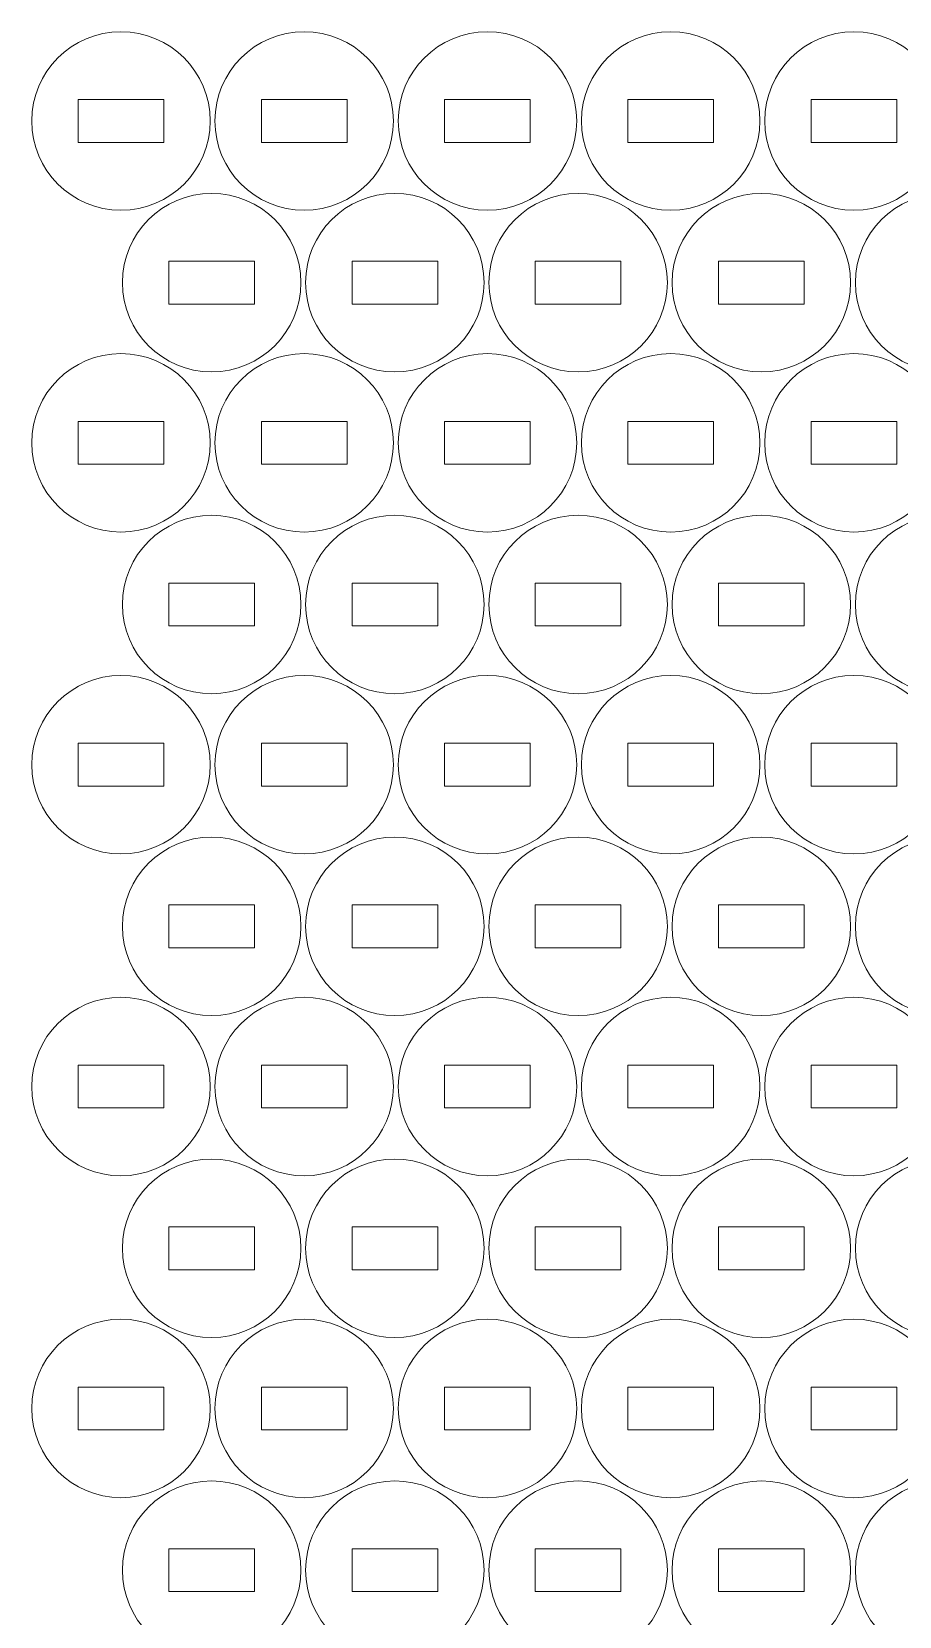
# Model space of a CAD drawing. Header units: millimetres. Extents: x -251 to 251, y -264 to 264.
# Drawn here: x -251.4 to -190.6, y -147.9 to -36.9 of the extents above; entities that cross this region are included whole.
import ezdxf

# ---------------------------------------------------------------- set-up
doc = ezdxf.new("R2010")
doc.units = ezdxf.units.MM
doc.header["$MEASUREMENT"] = 0
doc.layers.add('Camada 1', color=7, linetype='Continuous')

msp = doc.modelspace()

# ---------------------------------------------------------------- linework, layer by layer
at = {"layer": 'Camada 1', "lineweight": 20}
for points in [[(-245.1574, -36.9105), (-241.7057, -36.9105), (-238.9074, -39.7088), (-238.9074, -43.1605), (-238.9074, -43.1605), (-238.9074, -46.6122), (-241.7057, -49.4105), (-245.1574, -49.4105), (-245.1574, -49.4105), (-248.6091, -49.4105), (-251.4074, -46.6122), (-251.4074, -43.1605), (-251.4074, -43.1605), (-251.4074, -39.7088), (-248.6091, -36.9105), (-245.1574, -36.9105)], [(-232.3212, -36.9105), (-228.8695, -36.9105), (-226.0712, -39.7088), (-226.0712, -43.1605), (-226.0712, -43.1605), (-226.0712, -46.6122), (-228.8695, -49.4105), (-232.3212, -49.4105), (-232.3212, -49.4105), (-235.7729, -49.4105), (-238.5712, -46.6122), (-238.5712, -43.1605), (-238.5712, -43.1605), (-238.5712, -39.7088), (-235.7729, -36.9105), (-232.3212, -36.9105)], [(-219.485, -36.9105), (-216.0333, -36.9105), (-213.235, -39.7088), (-213.235, -43.1605), (-213.235, -43.1605), (-213.235, -46.6122), (-216.0333, -49.4105), (-219.485, -49.4105), (-219.485, -49.4105), (-222.9367, -49.4105), (-225.735, -46.6122), (-225.735, -43.1605), (-225.735, -43.1605), (-225.735, -39.7088), (-222.9367, -36.9105), (-219.485, -36.9105)], [(-206.6488, -36.9105), (-203.1971, -36.9105), (-200.3988, -39.7088), (-200.3988, -43.1605), (-200.3988, -43.1605), (-200.3988, -46.6122), (-203.1971, -49.4105), (-206.6488, -49.4105), (-206.6488, -49.4105), (-210.1005, -49.4105), (-212.8988, -46.6122), (-212.8988, -43.1605), (-212.8988, -43.1605), (-212.8988, -39.7088), (-210.1005, -36.9105), (-206.6488, -36.9105)], [(-193.8126, -36.9105), (-190.3609, -36.9105), (-187.5626, -39.7088), (-187.5626, -43.1605), (-187.5626, -43.1605), (-187.5626, -46.6122), (-190.3609, -49.4105), (-193.8126, -49.4105), (-193.8126, -49.4105), (-197.2643, -49.4105), (-200.0626, -46.6122), (-200.0626, -43.1605), (-200.0626, -43.1605), (-200.0626, -39.7088), (-197.2643, -36.9105), (-193.8126, -36.9105)], [(-248.1574, -41.6605), (-248.1574, -41.6605), (-242.1574, -41.6605), (-242.1574, -41.6605), (-242.1574, -41.6605), (-242.1574, -41.6605), (-242.1574, -44.6605), (-242.1574, -44.6605), (-242.1574, -44.6605), (-242.1574, -44.6605), (-248.1574, -44.6605), (-248.1574, -44.6605), (-248.1574, -44.6605), (-248.1574, -44.6605), (-248.1574, -41.6605), (-248.1574, -41.6605)], [(-235.3212, -41.6605), (-235.3212, -41.6605), (-229.3212, -41.6605), (-229.3212, -41.6605), (-229.3212, -41.6605), (-229.3212, -41.6605), (-229.3212, -44.6605), (-229.3212, -44.6605), (-229.3212, -44.6605), (-229.3212, -44.6605), (-235.3212, -44.6605), (-235.3212, -44.6605), (-235.3212, -44.6605), (-235.3212, -44.6605), (-235.3212, -41.6605), (-235.3212, -41.6605)], [(-222.485, -41.6605), (-222.485, -41.6605), (-216.485, -41.6605), (-216.485, -41.6605), (-216.485, -41.6605), (-216.485, -41.6605), (-216.485, -44.6605), (-216.485, -44.6605), (-216.485, -44.6605), (-216.485, -44.6605), (-222.485, -44.6605), (-222.485, -44.6605), (-222.485, -44.6605), (-222.485, -44.6605), (-222.485, -41.6605), (-222.485, -41.6605)], [(-209.6488, -41.6605), (-209.6488, -41.6605), (-203.6488, -41.6605), (-203.6488, -41.6605), (-203.6488, -41.6605), (-203.6488, -41.6605), (-203.6488, -44.6605), (-203.6488, -44.6605), (-203.6488, -44.6605), (-203.6488, -44.6605), (-209.6488, -44.6605), (-209.6488, -44.6605), (-209.6488, -44.6605), (-209.6488, -44.6605), (-209.6488, -41.6605), (-209.6488, -41.6605)], [(-196.8126, -41.6605), (-196.8126, -41.6605), (-190.8126, -41.6605), (-190.8126, -41.6605), (-190.8126, -41.6605), (-190.8126, -41.6605), (-190.8126, -44.6605), (-190.8126, -44.6605), (-190.8126, -44.6605), (-190.8126, -44.6605), (-196.8126, -44.6605), (-196.8126, -44.6605), (-196.8126, -44.6605), (-196.8126, -44.6605), (-196.8126, -41.6605), (-196.8126, -41.6605)], [(-238.8074, -48.2346), (-235.3557, -48.2346), (-232.5574, -51.0329), (-232.5574, -54.4846), (-232.5574, -54.4846), (-232.5574, -57.9363), (-235.3557, -60.7346), (-238.8074, -60.7346), (-238.8074, -60.7346), (-242.2591, -60.7346), (-245.0574, -57.9363), (-245.0574, -54.4846), (-245.0574, -54.4846), (-245.0574, -51.0329), (-242.2591, -48.2346), (-238.8074, -48.2346)], [(-225.9712, -48.2346), (-222.5195, -48.2346), (-219.7212, -51.0329), (-219.7212, -54.4846), (-219.7212, -54.4846), (-219.7212, -57.9363), (-222.5195, -60.7346), (-225.9712, -60.7346), (-225.9712, -60.7346), (-229.4229, -60.7346), (-232.2212, -57.9363), (-232.2212, -54.4846), (-232.2212, -54.4846), (-232.2212, -51.0329), (-229.4229, -48.2346), (-225.9712, -48.2346)], [(-213.135, -48.2346), (-209.6833, -48.2346), (-206.885, -51.0329), (-206.885, -54.4846), (-206.885, -54.4846), (-206.885, -57.9363), (-209.6833, -60.7346), (-213.135, -60.7346), (-213.135, -60.7346), (-216.5867, -60.7346), (-219.385, -57.9363), (-219.385, -54.4846), (-219.385, -54.4846), (-219.385, -51.0329), (-216.5867, -48.2346), (-213.135, -48.2346)], [(-200.2988, -48.2346), (-196.8471, -48.2346), (-194.0488, -51.0329), (-194.0488, -54.4846), (-194.0488, -54.4846), (-194.0488, -57.9363), (-196.8471, -60.7346), (-200.2988, -60.7346), (-200.2988, -60.7346), (-203.7505, -60.7346), (-206.5488, -57.9363), (-206.5488, -54.4846), (-206.5488, -54.4846), (-206.5488, -51.0329), (-203.7505, -48.2346), (-200.2988, -48.2346)], [(-187.4626, -48.2346), (-184.0109, -48.2346), (-181.2126, -51.0329), (-181.2126, -54.4846), (-181.2126, -54.4846), (-181.2126, -57.9363), (-184.0109, -60.7346), (-187.4626, -60.7346), (-187.4626, -60.7346), (-190.9143, -60.7346), (-193.7126, -57.9363), (-193.7126, -54.4846), (-193.7126, -54.4846), (-193.7126, -51.0329), (-190.9143, -48.2346), (-187.4626, -48.2346)], [(-241.8074, -52.9846), (-241.8074, -52.9846), (-235.8074, -52.9846), (-235.8074, -52.9846), (-235.8074, -52.9846), (-235.8074, -52.9846), (-235.8074, -55.9846), (-235.8074, -55.9846), (-235.8074, -55.9846), (-235.8074, -55.9846), (-241.8074, -55.9846), (-241.8074, -55.9846), (-241.8074, -55.9846), (-241.8074, -55.9846), (-241.8074, -52.9846), (-241.8074, -52.9846)], [(-228.9712, -52.9846), (-228.9712, -52.9846), (-222.9712, -52.9846), (-222.9712, -52.9846), (-222.9712, -52.9846), (-222.9712, -52.9846), (-222.9712, -55.9846), (-222.9712, -55.9846), (-222.9712, -55.9846), (-222.9712, -55.9846), (-228.9712, -55.9846), (-228.9712, -55.9846), (-228.9712, -55.9846), (-228.9712, -55.9846), (-228.9712, -52.9846), (-228.9712, -52.9846)], [(-216.135, -52.9846), (-216.135, -52.9846), (-210.135, -52.9846), (-210.135, -52.9846), (-210.135, -52.9846), (-210.135, -52.9846), (-210.135, -55.9846), (-210.135, -55.9846), (-210.135, -55.9846), (-210.135, -55.9846), (-216.135, -55.9846), (-216.135, -55.9846), (-216.135, -55.9846), (-216.135, -55.9846), (-216.135, -52.9846), (-216.135, -52.9846)], [(-203.2988, -52.9846), (-203.2988, -52.9846), (-197.2988, -52.9846), (-197.2988, -52.9846), (-197.2988, -52.9846), (-197.2988, -52.9846), (-197.2988, -55.9846), (-197.2988, -55.9846), (-197.2988, -55.9846), (-197.2988, -55.9846), (-203.2988, -55.9846), (-203.2988, -55.9846), (-203.2988, -55.9846), (-203.2988, -55.9846), (-203.2988, -52.9846), (-203.2988, -52.9846)], [(-245.1574, -59.453), (-241.7057, -59.453), (-238.9074, -62.2513), (-238.9074, -65.703), (-238.9074, -65.703), (-238.9074, -69.1547), (-241.7057, -71.953), (-245.1574, -71.953), (-245.1574, -71.953), (-248.6091, -71.953), (-251.4074, -69.1547), (-251.4074, -65.703), (-251.4074, -65.703), (-251.4074, -62.2513), (-248.6091, -59.453), (-245.1574, -59.453)], [(-232.3212, -59.453), (-228.8695, -59.453), (-226.0712, -62.2513), (-226.0712, -65.703), (-226.0712, -65.703), (-226.0712, -69.1547), (-228.8695, -71.953), (-232.3212, -71.953), (-232.3212, -71.953), (-235.7729, -71.953), (-238.5712, -69.1547), (-238.5712, -65.703), (-238.5712, -65.703), (-238.5712, -62.2513), (-235.7729, -59.453), (-232.3212, -59.453)], [(-219.485, -59.453), (-216.0333, -59.453), (-213.235, -62.2513), (-213.235, -65.703), (-213.235, -65.703), (-213.235, -69.1547), (-216.0333, -71.953), (-219.485, -71.953), (-219.485, -71.953), (-222.9367, -71.953), (-225.735, -69.1547), (-225.735, -65.703), (-225.735, -65.703), (-225.735, -62.2513), (-222.9367, -59.453), (-219.485, -59.453)], [(-206.6488, -59.453), (-203.1971, -59.453), (-200.3988, -62.2513), (-200.3988, -65.703), (-200.3988, -65.703), (-200.3988, -69.1547), (-203.1971, -71.953), (-206.6488, -71.953), (-206.6488, -71.953), (-210.1005, -71.953), (-212.8988, -69.1547), (-212.8988, -65.703), (-212.8988, -65.703), (-212.8988, -62.2513), (-210.1005, -59.453), (-206.6488, -59.453)], [(-193.8126, -59.453), (-190.3609, -59.453), (-187.5626, -62.2513), (-187.5626, -65.703), (-187.5626, -65.703), (-187.5626, -69.1547), (-190.3609, -71.953), (-193.8126, -71.953), (-193.8126, -71.953), (-197.2643, -71.953), (-200.0626, -69.1547), (-200.0626, -65.703), (-200.0626, -65.703), (-200.0626, -62.2513), (-197.2643, -59.453), (-193.8126, -59.453)], [(-248.1574, -64.203), (-248.1574, -64.203), (-242.1574, -64.203), (-242.1574, -64.203), (-242.1574, -64.203), (-242.1574, -64.203), (-242.1574, -67.203), (-242.1574, -67.203), (-242.1574, -67.203), (-242.1574, -67.203), (-248.1574, -67.203), (-248.1574, -67.203), (-248.1574, -67.203), (-248.1574, -67.203), (-248.1574, -64.203), (-248.1574, -64.203)], [(-235.3212, -64.203), (-235.3212, -64.203), (-229.3212, -64.203), (-229.3212, -64.203), (-229.3212, -64.203), (-229.3212, -64.203), (-229.3212, -67.203), (-229.3212, -67.203), (-229.3212, -67.203), (-229.3212, -67.203), (-235.3212, -67.203), (-235.3212, -67.203), (-235.3212, -67.203), (-235.3212, -67.203), (-235.3212, -64.203), (-235.3212, -64.203)], [(-222.485, -64.203), (-222.485, -64.203), (-216.485, -64.203), (-216.485, -64.203), (-216.485, -64.203), (-216.485, -64.203), (-216.485, -67.203), (-216.485, -67.203), (-216.485, -67.203), (-216.485, -67.203), (-222.485, -67.203), (-222.485, -67.203), (-222.485, -67.203), (-222.485, -67.203), (-222.485, -64.203), (-222.485, -64.203)], [(-209.6488, -64.203), (-209.6488, -64.203), (-203.6488, -64.203), (-203.6488, -64.203), (-203.6488, -64.203), (-203.6488, -64.203), (-203.6488, -67.203), (-203.6488, -67.203), (-203.6488, -67.203), (-203.6488, -67.203), (-209.6488, -67.203), (-209.6488, -67.203), (-209.6488, -67.203), (-209.6488, -67.203), (-209.6488, -64.203), (-209.6488, -64.203)], [(-196.8126, -64.203), (-196.8126, -64.203), (-190.8126, -64.203), (-190.8126, -64.203), (-190.8126, -64.203), (-190.8126, -64.203), (-190.8126, -67.203), (-190.8126, -67.203), (-190.8126, -67.203), (-190.8126, -67.203), (-196.8126, -67.203), (-196.8126, -67.203), (-196.8126, -67.203), (-196.8126, -67.203), (-196.8126, -64.203), (-196.8126, -64.203)], [(-238.8074, -70.7771), (-235.3557, -70.7771), (-232.5574, -73.5754), (-232.5574, -77.0271), (-232.5574, -77.0271), (-232.5574, -80.4788), (-235.3557, -83.2771), (-238.8074, -83.2771), (-238.8074, -83.2771), (-242.2591, -83.2771), (-245.0574, -80.4788), (-245.0574, -77.0271), (-245.0574, -77.0271), (-245.0574, -73.5754), (-242.2591, -70.7771), (-238.8074, -70.7771)], [(-225.9712, -70.7771), (-222.5195, -70.7771), (-219.7212, -73.5754), (-219.7212, -77.0271), (-219.7212, -77.0271), (-219.7212, -80.4788), (-222.5195, -83.2771), (-225.9712, -83.2771), (-225.9712, -83.2771), (-229.4229, -83.2771), (-232.2212, -80.4788), (-232.2212, -77.0271), (-232.2212, -77.0271), (-232.2212, -73.5754), (-229.4229, -70.7771), (-225.9712, -70.7771)], [(-213.135, -70.7771), (-209.6833, -70.7771), (-206.885, -73.5754), (-206.885, -77.0271), (-206.885, -77.0271), (-206.885, -80.4788), (-209.6833, -83.2771), (-213.135, -83.2771), (-213.135, -83.2771), (-216.5867, -83.2771), (-219.385, -80.4788), (-219.385, -77.0271), (-219.385, -77.0271), (-219.385, -73.5754), (-216.5867, -70.7771), (-213.135, -70.7771)], [(-200.2988, -70.7771), (-196.8471, -70.7771), (-194.0488, -73.5754), (-194.0488, -77.0271), (-194.0488, -77.0271), (-194.0488, -80.4788), (-196.8471, -83.2771), (-200.2988, -83.2771), (-200.2988, -83.2771), (-203.7505, -83.2771), (-206.5488, -80.4788), (-206.5488, -77.0271), (-206.5488, -77.0271), (-206.5488, -73.5754), (-203.7505, -70.7771), (-200.2988, -70.7771)], [(-187.4626, -70.7771), (-184.0109, -70.7771), (-181.2126, -73.5754), (-181.2126, -77.0271), (-181.2126, -77.0271), (-181.2126, -80.4788), (-184.0109, -83.2771), (-187.4626, -83.2771), (-187.4626, -83.2771), (-190.9143, -83.2771), (-193.7126, -80.4788), (-193.7126, -77.0271), (-193.7126, -77.0271), (-193.7126, -73.5754), (-190.9143, -70.7771), (-187.4626, -70.7771)], [(-241.8074, -75.5271), (-241.8074, -75.5271), (-235.8074, -75.5271), (-235.8074, -75.5271), (-235.8074, -75.5271), (-235.8074, -75.5271), (-235.8074, -78.5271), (-235.8074, -78.5271), (-235.8074, -78.5271), (-235.8074, -78.5271), (-241.8074, -78.5271), (-241.8074, -78.5271), (-241.8074, -78.5271), (-241.8074, -78.5271), (-241.8074, -75.5271), (-241.8074, -75.5271)], [(-228.9712, -75.5271), (-228.9712, -75.5271), (-222.9712, -75.5271), (-222.9712, -75.5271), (-222.9712, -75.5271), (-222.9712, -75.5271), (-222.9712, -78.5271), (-222.9712, -78.5271), (-222.9712, -78.5271), (-222.9712, -78.5271), (-228.9712, -78.5271), (-228.9712, -78.5271), (-228.9712, -78.5271), (-228.9712, -78.5271), (-228.9712, -75.5271), (-228.9712, -75.5271)], [(-216.135, -75.5271), (-216.135, -75.5271), (-210.135, -75.5271), (-210.135, -75.5271), (-210.135, -75.5271), (-210.135, -75.5271), (-210.135, -78.5271), (-210.135, -78.5271), (-210.135, -78.5271), (-210.135, -78.5271), (-216.135, -78.5271), (-216.135, -78.5271), (-216.135, -78.5271), (-216.135, -78.5271), (-216.135, -75.5271), (-216.135, -75.5271)], [(-203.2988, -75.5271), (-203.2988, -75.5271), (-197.2988, -75.5271), (-197.2988, -75.5271), (-197.2988, -75.5271), (-197.2988, -75.5271), (-197.2988, -78.5271), (-197.2988, -78.5271), (-197.2988, -78.5271), (-197.2988, -78.5271), (-203.2988, -78.5271), (-203.2988, -78.5271), (-203.2988, -78.5271), (-203.2988, -78.5271), (-203.2988, -75.5271), (-203.2988, -75.5271)], [(-245.1574, -81.9955), (-241.7057, -81.9955), (-238.9074, -84.7938), (-238.9074, -88.2455), (-238.9074, -88.2455), (-238.9074, -91.6972), (-241.7057, -94.4955), (-245.1574, -94.4955), (-245.1574, -94.4955), (-248.6091, -94.4955), (-251.4074, -91.6972), (-251.4074, -88.2455), (-251.4074, -88.2455), (-251.4074, -84.7938), (-248.6091, -81.9955), (-245.1574, -81.9955)], [(-232.3212, -81.9955), (-228.8695, -81.9955), (-226.0712, -84.7938), (-226.0712, -88.2455), (-226.0712, -88.2455), (-226.0712, -91.6972), (-228.8695, -94.4955), (-232.3212, -94.4955), (-232.3212, -94.4955), (-235.7729, -94.4955), (-238.5712, -91.6972), (-238.5712, -88.2455), (-238.5712, -88.2455), (-238.5712, -84.7938), (-235.7729, -81.9955), (-232.3212, -81.9955)], [(-219.485, -81.9955), (-216.0333, -81.9955), (-213.235, -84.7938), (-213.235, -88.2455), (-213.235, -88.2455), (-213.235, -91.6972), (-216.0333, -94.4955), (-219.485, -94.4955), (-219.485, -94.4955), (-222.9367, -94.4955), (-225.735, -91.6972), (-225.735, -88.2455), (-225.735, -88.2455), (-225.735, -84.7938), (-222.9367, -81.9955), (-219.485, -81.9955)], [(-206.6488, -81.9955), (-203.1971, -81.9955), (-200.3988, -84.7938), (-200.3988, -88.2455), (-200.3988, -88.2455), (-200.3988, -91.6972), (-203.1971, -94.4955), (-206.6488, -94.4955), (-206.6488, -94.4955), (-210.1005, -94.4955), (-212.8988, -91.6972), (-212.8988, -88.2455), (-212.8988, -88.2455), (-212.8988, -84.7938), (-210.1005, -81.9955), (-206.6488, -81.9955)], [(-193.8126, -81.9955), (-190.3609, -81.9955), (-187.5626, -84.7938), (-187.5626, -88.2455), (-187.5626, -88.2455), (-187.5626, -91.6972), (-190.3609, -94.4955), (-193.8126, -94.4955), (-193.8126, -94.4955), (-197.2643, -94.4955), (-200.0626, -91.6972), (-200.0626, -88.2455), (-200.0626, -88.2455), (-200.0626, -84.7938), (-197.2643, -81.9955), (-193.8126, -81.9955)], [(-248.1574, -86.7455), (-248.1574, -86.7455), (-242.1574, -86.7455), (-242.1574, -86.7455), (-242.1574, -86.7455), (-242.1574, -86.7455), (-242.1574, -89.7455), (-242.1574, -89.7455), (-242.1574, -89.7455), (-242.1574, -89.7455), (-248.1574, -89.7455), (-248.1574, -89.7455), (-248.1574, -89.7455), (-248.1574, -89.7455), (-248.1574, -86.7455), (-248.1574, -86.7455)], [(-235.3212, -86.7455), (-235.3212, -86.7455), (-229.3212, -86.7455), (-229.3212, -86.7455), (-229.3212, -86.7455), (-229.3212, -86.7455), (-229.3212, -89.7455), (-229.3212, -89.7455), (-229.3212, -89.7455), (-229.3212, -89.7455), (-235.3212, -89.7455), (-235.3212, -89.7455), (-235.3212, -89.7455), (-235.3212, -89.7455), (-235.3212, -86.7455), (-235.3212, -86.7455)], [(-222.485, -86.7455), (-222.485, -86.7455), (-216.485, -86.7455), (-216.485, -86.7455), (-216.485, -86.7455), (-216.485, -86.7455), (-216.485, -89.7455), (-216.485, -89.7455), (-216.485, -89.7455), (-216.485, -89.7455), (-222.485, -89.7455), (-222.485, -89.7455), (-222.485, -89.7455), (-222.485, -89.7455), (-222.485, -86.7455), (-222.485, -86.7455)], [(-209.6488, -86.7455), (-209.6488, -86.7455), (-203.6488, -86.7455), (-203.6488, -86.7455), (-203.6488, -86.7455), (-203.6488, -86.7455), (-203.6488, -89.7455), (-203.6488, -89.7455), (-203.6488, -89.7455), (-203.6488, -89.7455), (-209.6488, -89.7455), (-209.6488, -89.7455), (-209.6488, -89.7455), (-209.6488, -89.7455), (-209.6488, -86.7455), (-209.6488, -86.7455)], [(-196.8126, -86.7455), (-196.8126, -86.7455), (-190.8126, -86.7455), (-190.8126, -86.7455), (-190.8126, -86.7455), (-190.8126, -86.7455), (-190.8126, -89.7455), (-190.8126, -89.7455), (-190.8126, -89.7455), (-190.8126, -89.7455), (-196.8126, -89.7455), (-196.8126, -89.7455), (-196.8126, -89.7455), (-196.8126, -89.7455), (-196.8126, -86.7455), (-196.8126, -86.7455)], [(-238.8074, -93.3196), (-235.3557, -93.3196), (-232.5574, -96.1179), (-232.5574, -99.5696), (-232.5574, -99.5696), (-232.5574, -103.0213), (-235.3557, -105.8196), (-238.8074, -105.8196), (-238.8074, -105.8196), (-242.2591, -105.8196), (-245.0574, -103.0213), (-245.0574, -99.5696), (-245.0574, -99.5696), (-245.0574, -96.1179), (-242.2591, -93.3196), (-238.8074, -93.3196)], [(-225.9712, -93.3196), (-222.5195, -93.3196), (-219.7212, -96.1179), (-219.7212, -99.5696), (-219.7212, -99.5696), (-219.7212, -103.0213), (-222.5195, -105.8196), (-225.9712, -105.8196), (-225.9712, -105.8196), (-229.4229, -105.8196), (-232.2212, -103.0213), (-232.2212, -99.5696), (-232.2212, -99.5696), (-232.2212, -96.1179), (-229.4229, -93.3196), (-225.9712, -93.3196)], [(-213.135, -93.3196), (-209.6833, -93.3196), (-206.885, -96.1179), (-206.885, -99.5696), (-206.885, -99.5696), (-206.885, -103.0213), (-209.6833, -105.8196), (-213.135, -105.8196), (-213.135, -105.8196), (-216.5867, -105.8196), (-219.385, -103.0213), (-219.385, -99.5696), (-219.385, -99.5696), (-219.385, -96.1179), (-216.5867, -93.3196), (-213.135, -93.3196)], [(-200.2988, -93.3196), (-196.8471, -93.3196), (-194.0488, -96.1179), (-194.0488, -99.5696), (-194.0488, -99.5696), (-194.0488, -103.0213), (-196.8471, -105.8196), (-200.2988, -105.8196), (-200.2988, -105.8196), (-203.7505, -105.8196), (-206.5488, -103.0213), (-206.5488, -99.5696), (-206.5488, -99.5696), (-206.5488, -96.1179), (-203.7505, -93.3196), (-200.2988, -93.3196)], [(-187.4626, -93.3196), (-184.0109, -93.3196), (-181.2126, -96.1179), (-181.2126, -99.5696), (-181.2126, -99.5696), (-181.2126, -103.0213), (-184.0109, -105.8196), (-187.4626, -105.8196), (-187.4626, -105.8196), (-190.9143, -105.8196), (-193.7126, -103.0213), (-193.7126, -99.5696), (-193.7126, -99.5696), (-193.7126, -96.1179), (-190.9143, -93.3196), (-187.4626, -93.3196)], [(-241.8074, -98.0696), (-241.8074, -98.0696), (-235.8074, -98.0696), (-235.8074, -98.0696), (-235.8074, -98.0696), (-235.8074, -98.0696), (-235.8074, -101.0696), (-235.8074, -101.0696), (-235.8074, -101.0696), (-235.8074, -101.0696), (-241.8074, -101.0696), (-241.8074, -101.0696), (-241.8074, -101.0696), (-241.8074, -101.0696), (-241.8074, -98.0696), (-241.8074, -98.0696)], [(-228.9712, -98.0696), (-228.9712, -98.0696), (-222.9712, -98.0696), (-222.9712, -98.0696), (-222.9712, -98.0696), (-222.9712, -98.0696), (-222.9712, -101.0696), (-222.9712, -101.0696), (-222.9712, -101.0696), (-222.9712, -101.0696), (-228.9712, -101.0696), (-228.9712, -101.0696), (-228.9712, -101.0696), (-228.9712, -101.0696), (-228.9712, -98.0696), (-228.9712, -98.0696)], [(-216.135, -98.0696), (-216.135, -98.0696), (-210.135, -98.0696), (-210.135, -98.0696), (-210.135, -98.0696), (-210.135, -98.0696), (-210.135, -101.0696), (-210.135, -101.0696), (-210.135, -101.0696), (-210.135, -101.0696), (-216.135, -101.0696), (-216.135, -101.0696), (-216.135, -101.0696), (-216.135, -101.0696), (-216.135, -98.0696), (-216.135, -98.0696)], [(-203.2988, -98.0696), (-203.2988, -98.0696), (-197.2988, -98.0696), (-197.2988, -98.0696), (-197.2988, -98.0696), (-197.2988, -98.0696), (-197.2988, -101.0696), (-197.2988, -101.0696), (-197.2988, -101.0696), (-197.2988, -101.0696), (-203.2988, -101.0696), (-203.2988, -101.0696), (-203.2988, -101.0696), (-203.2988, -101.0696), (-203.2988, -98.0696), (-203.2988, -98.0696)], [(-245.1574, -104.538), (-241.7057, -104.538), (-238.9074, -107.3363), (-238.9074, -110.788), (-238.9074, -110.788), (-238.9074, -114.2397), (-241.7057, -117.038), (-245.1574, -117.038), (-245.1574, -117.038), (-248.6091, -117.038), (-251.4074, -114.2397), (-251.4074, -110.788), (-251.4074, -110.788), (-251.4074, -107.3363), (-248.6091, -104.538), (-245.1574, -104.538)], [(-232.3212, -104.538), (-228.8695, -104.538), (-226.0712, -107.3363), (-226.0712, -110.788), (-226.0712, -110.788), (-226.0712, -114.2397), (-228.8695, -117.038), (-232.3212, -117.038), (-232.3212, -117.038), (-235.7729, -117.038), (-238.5712, -114.2397), (-238.5712, -110.788), (-238.5712, -110.788), (-238.5712, -107.3363), (-235.7729, -104.538), (-232.3212, -104.538)], [(-219.485, -104.538), (-216.0333, -104.538), (-213.235, -107.3363), (-213.235, -110.788), (-213.235, -110.788), (-213.235, -114.2397), (-216.0333, -117.038), (-219.485, -117.038), (-219.485, -117.038), (-222.9367, -117.038), (-225.735, -114.2397), (-225.735, -110.788), (-225.735, -110.788), (-225.735, -107.3363), (-222.9367, -104.538), (-219.485, -104.538)], [(-206.6488, -104.538), (-203.1971, -104.538), (-200.3988, -107.3363), (-200.3988, -110.788), (-200.3988, -110.788), (-200.3988, -114.2397), (-203.1971, -117.038), (-206.6488, -117.038), (-206.6488, -117.038), (-210.1005, -117.038), (-212.8988, -114.2397), (-212.8988, -110.788), (-212.8988, -110.788), (-212.8988, -107.3363), (-210.1005, -104.538), (-206.6488, -104.538)], [(-193.8126, -104.538), (-190.3609, -104.538), (-187.5626, -107.3363), (-187.5626, -110.788), (-187.5626, -110.788), (-187.5626, -114.2397), (-190.3609, -117.038), (-193.8126, -117.038), (-193.8126, -117.038), (-197.2643, -117.038), (-200.0626, -114.2397), (-200.0626, -110.788), (-200.0626, -110.788), (-200.0626, -107.3363), (-197.2643, -104.538), (-193.8126, -104.538)], [(-248.1574, -109.288), (-248.1574, -109.288), (-242.1574, -109.288), (-242.1574, -109.288), (-242.1574, -109.288), (-242.1574, -109.288), (-242.1574, -112.288), (-242.1574, -112.288), (-242.1574, -112.288), (-242.1574, -112.288), (-248.1574, -112.288), (-248.1574, -112.288), (-248.1574, -112.288), (-248.1574, -112.288), (-248.1574, -109.288), (-248.1574, -109.288)], [(-235.3212, -109.288), (-235.3212, -109.288), (-229.3212, -109.288), (-229.3212, -109.288), (-229.3212, -109.288), (-229.3212, -109.288), (-229.3212, -112.288), (-229.3212, -112.288), (-229.3212, -112.288), (-229.3212, -112.288), (-235.3212, -112.288), (-235.3212, -112.288), (-235.3212, -112.288), (-235.3212, -112.288), (-235.3212, -109.288), (-235.3212, -109.288)], [(-222.485, -109.288), (-222.485, -109.288), (-216.485, -109.288), (-216.485, -109.288), (-216.485, -109.288), (-216.485, -109.288), (-216.485, -112.288), (-216.485, -112.288), (-216.485, -112.288), (-216.485, -112.288), (-222.485, -112.288), (-222.485, -112.288), (-222.485, -112.288), (-222.485, -112.288), (-222.485, -109.288), (-222.485, -109.288)], [(-209.6488, -109.288), (-209.6488, -109.288), (-203.6488, -109.288), (-203.6488, -109.288), (-203.6488, -109.288), (-203.6488, -109.288), (-203.6488, -112.288), (-203.6488, -112.288), (-203.6488, -112.288), (-203.6488, -112.288), (-209.6488, -112.288), (-209.6488, -112.288), (-209.6488, -112.288), (-209.6488, -112.288), (-209.6488, -109.288), (-209.6488, -109.288)], [(-196.8126, -109.288), (-196.8126, -109.288), (-190.8126, -109.288), (-190.8126, -109.288), (-190.8126, -109.288), (-190.8126, -109.288), (-190.8126, -112.288), (-190.8126, -112.288), (-190.8126, -112.288), (-190.8126, -112.288), (-196.8126, -112.288), (-196.8126, -112.288), (-196.8126, -112.288), (-196.8126, -112.288), (-196.8126, -109.288), (-196.8126, -109.288)], [(-238.8074, -115.8621), (-235.3557, -115.8621), (-232.5574, -118.6604), (-232.5574, -122.1121), (-232.5574, -122.1121), (-232.5574, -125.5638), (-235.3557, -128.3621), (-238.8074, -128.3621), (-238.8074, -128.3621), (-242.2591, -128.3621), (-245.0574, -125.5638), (-245.0574, -122.1121), (-245.0574, -122.1121), (-245.0574, -118.6604), (-242.2591, -115.8621), (-238.8074, -115.8621)], [(-225.9712, -115.8621), (-222.5195, -115.8621), (-219.7212, -118.6604), (-219.7212, -122.1121), (-219.7212, -122.1121), (-219.7212, -125.5638), (-222.5195, -128.3621), (-225.9712, -128.3621), (-225.9712, -128.3621), (-229.4229, -128.3621), (-232.2212, -125.5638), (-232.2212, -122.1121), (-232.2212, -122.1121), (-232.2212, -118.6604), (-229.4229, -115.8621), (-225.9712, -115.8621)], [(-213.135, -115.8621), (-209.6833, -115.8621), (-206.885, -118.6604), (-206.885, -122.1121), (-206.885, -122.1121), (-206.885, -125.5638), (-209.6833, -128.3621), (-213.135, -128.3621), (-213.135, -128.3621), (-216.5867, -128.3621), (-219.385, -125.5638), (-219.385, -122.1121), (-219.385, -122.1121), (-219.385, -118.6604), (-216.5867, -115.8621), (-213.135, -115.8621)], [(-200.2988, -115.8621), (-196.8471, -115.8621), (-194.0488, -118.6604), (-194.0488, -122.1121), (-194.0488, -122.1121), (-194.0488, -125.5638), (-196.8471, -128.3621), (-200.2988, -128.3621), (-200.2988, -128.3621), (-203.7505, -128.3621), (-206.5488, -125.5638), (-206.5488, -122.1121), (-206.5488, -122.1121), (-206.5488, -118.6604), (-203.7505, -115.8621), (-200.2988, -115.8621)], [(-187.4626, -115.8621), (-184.0109, -115.8621), (-181.2126, -118.6604), (-181.2126, -122.1121), (-181.2126, -122.1121), (-181.2126, -125.5638), (-184.0109, -128.3621), (-187.4626, -128.3621), (-187.4626, -128.3621), (-190.9143, -128.3621), (-193.7126, -125.5638), (-193.7126, -122.1121), (-193.7126, -122.1121), (-193.7126, -118.6604), (-190.9143, -115.8621), (-187.4626, -115.8621)], [(-241.8074, -120.6121), (-241.8074, -120.6121), (-235.8074, -120.6121), (-235.8074, -120.6121), (-235.8074, -120.6121), (-235.8074, -120.6121), (-235.8074, -123.6121), (-235.8074, -123.6121), (-235.8074, -123.6121), (-235.8074, -123.6121), (-241.8074, -123.6121), (-241.8074, -123.6121), (-241.8074, -123.6121), (-241.8074, -123.6121), (-241.8074, -120.6121), (-241.8074, -120.6121)], [(-228.9712, -120.6121), (-228.9712, -120.6121), (-222.9712, -120.6121), (-222.9712, -120.6121), (-222.9712, -120.6121), (-222.9712, -120.6121), (-222.9712, -123.6121), (-222.9712, -123.6121), (-222.9712, -123.6121), (-222.9712, -123.6121), (-228.9712, -123.6121), (-228.9712, -123.6121), (-228.9712, -123.6121), (-228.9712, -123.6121), (-228.9712, -120.6121), (-228.9712, -120.6121)], [(-216.135, -120.6121), (-216.135, -120.6121), (-210.135, -120.6121), (-210.135, -120.6121), (-210.135, -120.6121), (-210.135, -120.6121), (-210.135, -123.6121), (-210.135, -123.6121), (-210.135, -123.6121), (-210.135, -123.6121), (-216.135, -123.6121), (-216.135, -123.6121), (-216.135, -123.6121), (-216.135, -123.6121), (-216.135, -120.6121), (-216.135, -120.6121)], [(-203.2988, -120.6121), (-203.2988, -120.6121), (-197.2988, -120.6121), (-197.2988, -120.6121), (-197.2988, -120.6121), (-197.2988, -120.6121), (-197.2988, -123.6121), (-197.2988, -123.6121), (-197.2988, -123.6121), (-197.2988, -123.6121), (-203.2988, -123.6121), (-203.2988, -123.6121), (-203.2988, -123.6121), (-203.2988, -123.6121), (-203.2988, -120.6121), (-203.2988, -120.6121)], [(-245.1574, -127.0805), (-241.7057, -127.0805), (-238.9074, -129.8788), (-238.9074, -133.3305), (-238.9074, -133.3305), (-238.9074, -136.7822), (-241.7057, -139.5805), (-245.1574, -139.5805), (-245.1574, -139.5805), (-248.6091, -139.5805), (-251.4074, -136.7822), (-251.4074, -133.3305), (-251.4074, -133.3305), (-251.4074, -129.8788), (-248.6091, -127.0805), (-245.1574, -127.0805)], [(-232.3212, -127.0805), (-228.8695, -127.0805), (-226.0712, -129.8788), (-226.0712, -133.3305), (-226.0712, -133.3305), (-226.0712, -136.7822), (-228.8695, -139.5805), (-232.3212, -139.5805), (-232.3212, -139.5805), (-235.7729, -139.5805), (-238.5712, -136.7822), (-238.5712, -133.3305), (-238.5712, -133.3305), (-238.5712, -129.8788), (-235.7729, -127.0805), (-232.3212, -127.0805)], [(-219.485, -127.0805), (-216.0333, -127.0805), (-213.235, -129.8788), (-213.235, -133.3305), (-213.235, -133.3305), (-213.235, -136.7822), (-216.0333, -139.5805), (-219.485, -139.5805), (-219.485, -139.5805), (-222.9367, -139.5805), (-225.735, -136.7822), (-225.735, -133.3305), (-225.735, -133.3305), (-225.735, -129.8788), (-222.9367, -127.0805), (-219.485, -127.0805)], [(-206.6488, -127.0805), (-203.1971, -127.0805), (-200.3988, -129.8788), (-200.3988, -133.3305), (-200.3988, -133.3305), (-200.3988, -136.7822), (-203.1971, -139.5805), (-206.6488, -139.5805), (-206.6488, -139.5805), (-210.1005, -139.5805), (-212.8988, -136.7822), (-212.8988, -133.3305), (-212.8988, -133.3305), (-212.8988, -129.8788), (-210.1005, -127.0805), (-206.6488, -127.0805)], [(-193.8126, -127.0805), (-190.3609, -127.0805), (-187.5626, -129.8788), (-187.5626, -133.3305), (-187.5626, -133.3305), (-187.5626, -136.7822), (-190.3609, -139.5805), (-193.8126, -139.5805), (-193.8126, -139.5805), (-197.2643, -139.5805), (-200.0626, -136.7822), (-200.0626, -133.3305), (-200.0626, -133.3305), (-200.0626, -129.8788), (-197.2643, -127.0805), (-193.8126, -127.0805)], [(-248.1574, -131.8305), (-248.1574, -131.8305), (-242.1574, -131.8305), (-242.1574, -131.8305), (-242.1574, -131.8305), (-242.1574, -131.8305), (-242.1574, -134.8305), (-242.1574, -134.8305), (-242.1574, -134.8305), (-242.1574, -134.8305), (-248.1574, -134.8305), (-248.1574, -134.8305), (-248.1574, -134.8305), (-248.1574, -134.8305), (-248.1574, -131.8305), (-248.1574, -131.8305)], [(-235.3212, -131.8305), (-235.3212, -131.8305), (-229.3212, -131.8305), (-229.3212, -131.8305), (-229.3212, -131.8305), (-229.3212, -131.8305), (-229.3212, -134.8305), (-229.3212, -134.8305), (-229.3212, -134.8305), (-229.3212, -134.8305), (-235.3212, -134.8305), (-235.3212, -134.8305), (-235.3212, -134.8305), (-235.3212, -134.8305), (-235.3212, -131.8305), (-235.3212, -131.8305)], [(-222.485, -131.8305), (-222.485, -131.8305), (-216.485, -131.8305), (-216.485, -131.8305), (-216.485, -131.8305), (-216.485, -131.8305), (-216.485, -134.8305), (-216.485, -134.8305), (-216.485, -134.8305), (-216.485, -134.8305), (-222.485, -134.8305), (-222.485, -134.8305), (-222.485, -134.8305), (-222.485, -134.8305), (-222.485, -131.8305), (-222.485, -131.8305)], [(-209.6488, -131.8305), (-209.6488, -131.8305), (-203.6488, -131.8305), (-203.6488, -131.8305), (-203.6488, -131.8305), (-203.6488, -131.8305), (-203.6488, -134.8305), (-203.6488, -134.8305), (-203.6488, -134.8305), (-203.6488, -134.8305), (-209.6488, -134.8305), (-209.6488, -134.8305), (-209.6488, -134.8305), (-209.6488, -134.8305), (-209.6488, -131.8305), (-209.6488, -131.8305)], [(-196.8126, -131.8305), (-196.8126, -131.8305), (-190.8126, -131.8305), (-190.8126, -131.8305), (-190.8126, -131.8305), (-190.8126, -131.8305), (-190.8126, -134.8305), (-190.8126, -134.8305), (-190.8126, -134.8305), (-190.8126, -134.8305), (-196.8126, -134.8305), (-196.8126, -134.8305), (-196.8126, -134.8305), (-196.8126, -134.8305), (-196.8126, -131.8305), (-196.8126, -131.8305)], [(-238.8074, -138.4046), (-235.3557, -138.4046), (-232.5574, -141.2029), (-232.5574, -144.6546), (-232.5574, -144.6546), (-232.5574, -148.1063), (-235.3557, -150.9046), (-238.8074, -150.9046), (-238.8074, -150.9046), (-242.2591, -150.9046), (-245.0574, -148.1063), (-245.0574, -144.6546), (-245.0574, -144.6546), (-245.0574, -141.2029), (-242.2591, -138.4046), (-238.8074, -138.4046)], [(-225.9712, -138.4046), (-222.5195, -138.4046), (-219.7212, -141.2029), (-219.7212, -144.6546), (-219.7212, -144.6546), (-219.7212, -148.1063), (-222.5195, -150.9046), (-225.9712, -150.9046), (-225.9712, -150.9046), (-229.4229, -150.9046), (-232.2212, -148.1063), (-232.2212, -144.6546), (-232.2212, -144.6546), (-232.2212, -141.2029), (-229.4229, -138.4046), (-225.9712, -138.4046)], [(-213.135, -138.4046), (-209.6833, -138.4046), (-206.885, -141.2029), (-206.885, -144.6546), (-206.885, -144.6546), (-206.885, -148.1063), (-209.6833, -150.9046), (-213.135, -150.9046), (-213.135, -150.9046), (-216.5867, -150.9046), (-219.385, -148.1063), (-219.385, -144.6546), (-219.385, -144.6546), (-219.385, -141.2029), (-216.5867, -138.4046), (-213.135, -138.4046)], [(-200.2988, -138.4046), (-196.8471, -138.4046), (-194.0488, -141.2029), (-194.0488, -144.6546), (-194.0488, -144.6546), (-194.0488, -148.1063), (-196.8471, -150.9046), (-200.2988, -150.9046), (-200.2988, -150.9046), (-203.7505, -150.9046), (-206.5488, -148.1063), (-206.5488, -144.6546), (-206.5488, -144.6546), (-206.5488, -141.2029), (-203.7505, -138.4046), (-200.2988, -138.4046)], [(-187.4626, -138.4046), (-184.0109, -138.4046), (-181.2126, -141.2029), (-181.2126, -144.6546), (-181.2126, -144.6546), (-181.2126, -148.1063), (-184.0109, -150.9046), (-187.4626, -150.9046), (-187.4626, -150.9046), (-190.9143, -150.9046), (-193.7126, -148.1063), (-193.7126, -144.6546), (-193.7126, -144.6546), (-193.7126, -141.2029), (-190.9143, -138.4046), (-187.4626, -138.4046)], [(-241.8074, -143.1546), (-241.8074, -143.1546), (-235.8074, -143.1546), (-235.8074, -143.1546), (-235.8074, -143.1546), (-235.8074, -143.1546), (-235.8074, -146.1546), (-235.8074, -146.1546), (-235.8074, -146.1546), (-235.8074, -146.1546), (-241.8074, -146.1546), (-241.8074, -146.1546), (-241.8074, -146.1546), (-241.8074, -146.1546), (-241.8074, -143.1546), (-241.8074, -143.1546)], [(-228.9712, -143.1546), (-228.9712, -143.1546), (-222.9712, -143.1546), (-222.9712, -143.1546), (-222.9712, -143.1546), (-222.9712, -143.1546), (-222.9712, -146.1546), (-222.9712, -146.1546), (-222.9712, -146.1546), (-222.9712, -146.1546), (-228.9712, -146.1546), (-228.9712, -146.1546), (-228.9712, -146.1546), (-228.9712, -146.1546), (-228.9712, -143.1546), (-228.9712, -143.1546)], [(-216.135, -143.1546), (-216.135, -143.1546), (-210.135, -143.1546), (-210.135, -143.1546), (-210.135, -143.1546), (-210.135, -143.1546), (-210.135, -146.1546), (-210.135, -146.1546), (-210.135, -146.1546), (-210.135, -146.1546), (-216.135, -146.1546), (-216.135, -146.1546), (-216.135, -146.1546), (-216.135, -146.1546), (-216.135, -143.1546), (-216.135, -143.1546)], [(-203.2988, -143.1546), (-203.2988, -143.1546), (-197.2988, -143.1546), (-197.2988, -143.1546), (-197.2988, -143.1546), (-197.2988, -143.1546), (-197.2988, -146.1546), (-197.2988, -146.1546), (-197.2988, -146.1546), (-197.2988, -146.1546), (-203.2988, -146.1546), (-203.2988, -146.1546), (-203.2988, -146.1546), (-203.2988, -146.1546), (-203.2988, -143.1546), (-203.2988, -143.1546)]]:
    msp.add_open_spline(points, degree=3, knots=[0, 0, 0, 0, 0.2, 0.2, 0.2, 0.2, 0.4, 0.4, 0.4, 0.4, 0.6, 0.6, 0.6, 0.6, 1, 1, 1, 1], dxfattribs=at)

doc.saveas('drawing.dxf')
